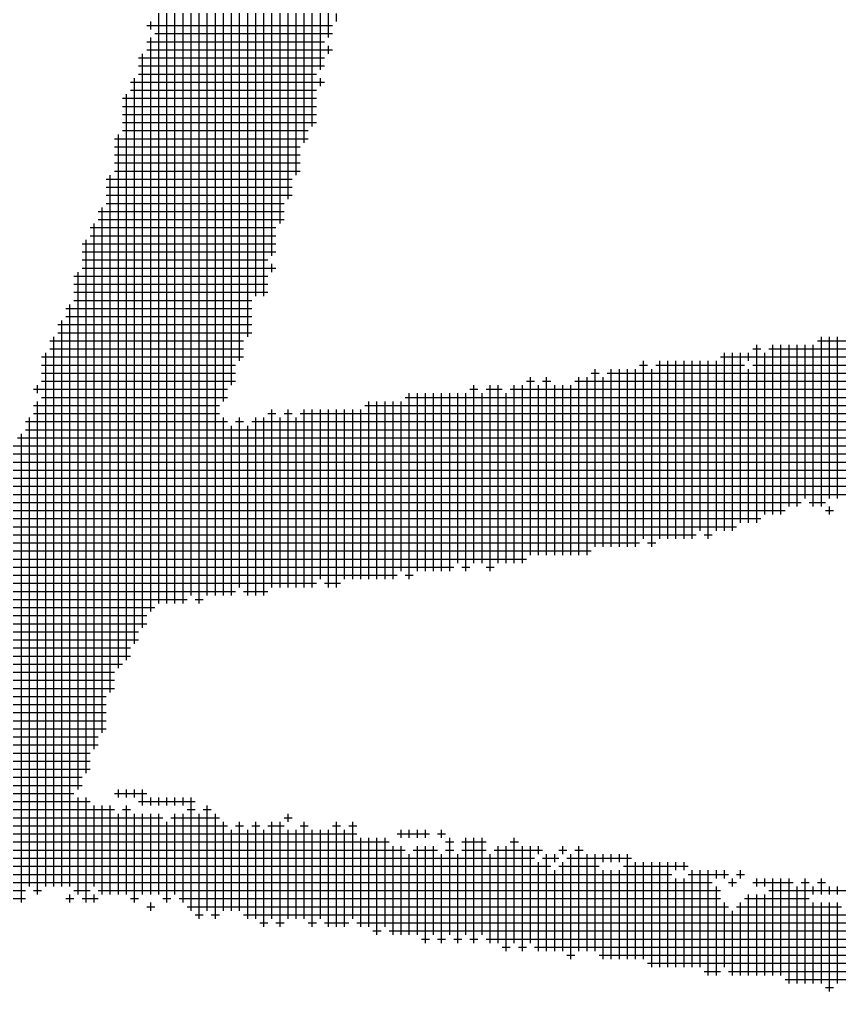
# Model space of a CAD drawing. Header units: feet. Extents: x 0 to 1079770, y 0 to 240000.
# Drawn here: x 955092.3 to 955476, y 13263.9 to 13718.5 of the extents above; entities that cross this region are included whole.
import ezdxf

# ---------------------------------------------------------------- set-up
doc = ezdxf.new("R2010")
doc.units = ezdxf.units.FT
doc.header["$LTSCALE"] = 2200
doc.header["$MEASUREMENT"] = 0
doc.layers.add('CX-MISC', color=2, linetype='CONTINUOUS')

msp = doc.modelspace()

# ---------------------------------------------------------------- linework, layer by layer
at = {"layer": 'CX-MISC'}
for p, q in [((955236.87, 13709.98, 9817.04), (955236.87, 14137.12, 9817.04)), ((955233.09, 13694.86, 9817.04), (955233.09, 14118.22, 9817.04)), ((955229.31, 13668.4, 9817.04), (955229.31, 14084.2, 9817.04)), ((955225.53, 13660.84, 9817.04), (955225.53, 14046.4, 9817.04)), ((955217.97, 13634.38, 9817.04), (955217.97, 14042.62, 9817.04)), ((955221.75, 13645.72, 9817.04), (955221.75, 14042.62, 9817.04)), ((955210.41, 13607.92, 9817.04), (955210.41, 14038.84, 9817.04)), ((955214.19, 13623.04, 9817.04), (955214.19, 14038.84, 9817.04)), ((955206.63, 13589.02, 9817.04), (955206.63, 14035.06, 9817.04)), ((955202.85, 13589.02, 9817.04), (955202.85, 13917.88, 9817.04)), ((955199.07, 13570.12, 9817.04), (955199.07, 13887.64, 9817.04)), ((955195.29, 13558.78, 9817.04), (955195.29, 13868.74, 9817.04)), ((955191.51, 13547.44, 9817.04), (955191.51, 13853.62, 9817.04)), ((955187.73, 13539.88, 9817.04), (955187.73, 13842.28, 9817.04)), ((955183.95, 13449.16, 9817.04), (955183.95, 13823.38, 9817.04)), ((955180.17, 13449.16, 9817.04), (955180.17, 13812.04, 9817.04)), ((955176.39, 13445.38, 9817.04), (955176.39, 13789.36, 9817.04)), ((955172.61, 13449.16, 9817.04), (955172.61, 13778.02, 9817.04)), ((955168.83, 13445.38, 9817.04), (955168.83, 13759.12, 9817.04)), ((955165.05, 13445.38, 9817.04), (955165.05, 13755.34, 9817.04)), ((955161.27, 13445.38, 9817.04), (955161.27, 13744, 9817.04)), ((955157.49, 13445.38, 9817.04), (955157.49, 13732.66, 9817.04)), ((955240.65, 13717.54, 9817.04), (955240.65, 13721.32, 9817.04)), ((955151.82, 13715.65, 9817.04), (955238.76, 13715.65, 9817.04)), ((955153.71, 13713.76, 9817.04), (955153.71, 13717.54, 9817.04)), ((955153.71, 13441.6, 9817.04), (955153.71, 13709.98, 9817.04)), ((955155.6, 13711.87, 9817.04), (955238.76, 13711.87, 9817.04)), ((955151.82, 13708.09, 9817.04), (955234.98, 13708.09, 9817.04)), ((955236.87, 13702.42, 9817.04), (955236.87, 13706.2, 9817.04)), ((955148.04, 13700.53, 9817.04), (955234.98, 13700.53, 9817.04)), ((955149.93, 13434.04, 9817.04), (955149.93, 13702.42, 9817.04)), ((955151.82, 13704.31, 9817.04), (955238.76, 13704.31, 9817.04)), ((955148.04, 13696.75, 9817.04), (955234.98, 13696.75, 9817.04)), ((955146.15, 13426.48, 9817.04), (955146.15, 13691.08, 9817.04)), ((955148.04, 13692.97, 9817.04), (955231.2, 13692.97, 9817.04)), ((955233.09, 13687.3, 9817.04), (955233.09, 13691.08, 9817.04)), ((955144.26, 13689.19, 9817.04), (955234.98, 13689.19, 9817.04)), ((955142.37, 13418.92, 9817.04), (955142.37, 13683.52, 9817.04)), ((955144.26, 13685.41, 9817.04), (955231.2, 13685.41, 9817.04)), ((955140.48, 13681.63, 9817.04), (955231.2, 13681.63, 9817.04)), ((955140.48, 13677.85, 9817.04), (955231.2, 13677.85, 9817.04)), ((955140.48, 13674.07, 9817.04), (955231.2, 13674.07, 9817.04)), ((955140.48, 13670.29, 9817.04), (955231.2, 13670.29, 9817.04)), ((955138.59, 13415.14, 9817.04), (955138.59, 13664.62, 9817.04)), ((955140.48, 13666.51, 9817.04), (955227.42, 13666.51, 9817.04)), ((955136.7, 13662.73, 9817.04), (955227.42, 13662.73, 9817.04)), ((955136.7, 13658.95, 9817.04), (955223.64, 13658.95, 9817.04)), ((955136.7, 13655.17, 9817.04), (955223.64, 13655.17, 9817.04)), ((955136.7, 13651.39, 9817.04), (955223.64, 13651.39, 9817.04)), ((955134.81, 13403.8, 9817.04), (955134.81, 13645.72, 9817.04)), ((955136.7, 13647.61, 9817.04), (955223.64, 13647.61, 9817.04)), ((955132.92, 13643.83, 9817.04), (955219.86, 13643.83, 9817.04)), ((955132.92, 13640.05, 9817.04), (955219.86, 13640.05, 9817.04)), ((955132.92, 13636.27, 9817.04), (955219.86, 13636.27, 9817.04)), ((955132.92, 13632.49, 9817.04), (955216.08, 13632.49, 9817.04)), ((955129.14, 13628.71, 9817.04), (955216.08, 13628.71, 9817.04)), ((955131.03, 13384.9, 9817.04), (955131.03, 13630.6, 9817.04)), ((955127.25, 13377.34, 9817.04), (955127.25, 13623.04, 9817.04)), ((955129.14, 13624.93, 9817.04), (955216.08, 13624.93, 9817.04)), ((955125.36, 13621.15, 9817.04), (955212.3, 13621.15, 9817.04)), ((955123.47, 13366, 9817.04), (955123.47, 13615.48, 9817.04)), ((955125.36, 13617.37, 9817.04), (955212.3, 13617.37, 9817.04)), ((955121.58, 13613.59, 9817.04), (955212.3, 13613.59, 9817.04)), ((955121.58, 13609.81, 9817.04), (955212.3, 13609.81, 9817.04)), ((955121.58, 13606.03, 9817.04), (955208.52, 13606.03, 9817.04)), ((955119.69, 13358.44, 9817.04), (955119.69, 13600.36, 9817.04)), ((955121.58, 13602.25, 9817.04), (955212.3, 13602.25, 9817.04)), ((955210.41, 13600.36, 9817.04), (955210.41, 13604.14, 9817.04)), ((955117.8, 13598.47, 9817.04), (955208.52, 13598.47, 9817.04)), ((955117.8, 13594.69, 9817.04), (955208.52, 13594.69, 9817.04)), ((955117.8, 13590.91, 9817.04), (955208.52, 13590.91, 9817.04)), ((955117.8, 13587.13, 9817.04), (955200.96, 13587.13, 9817.04)), ((955114.02, 13583.35, 9817.04), (955200.96, 13583.35, 9817.04)), ((955115.91, 13313.08, 9817.04), (955115.91, 13585.24, 9817.04)), ((955112.13, 13313.08, 9817.04), (955112.13, 13577.68, 9817.04)), ((955114.02, 13579.57, 9817.04), (955200.96, 13579.57, 9817.04)), ((955110.24, 13575.79, 9817.04), (955200.96, 13575.79, 9817.04)), ((955106.46, 13568.23, 9817.04), (955197.18, 13568.23, 9817.04)), ((955108.35, 13313.08, 9817.04), (955108.35, 13570.12, 9817.04)), ((955110.24, 13572.01, 9817.04), (955200.96, 13572.01, 9817.04)), ((955465.56, 13568.23, 9817.04), (956100.6, 13568.23, 9817.04)), ((955467.45, 13490.74, 9817.04), (955467.45, 13570.12, 9817.04)), ((955471.23, 13494.52, 9817.04), (955471.23, 13570.12, 9817.04)), ((955475.01, 13494.52, 9817.04), (955475.01, 13570.12, 9817.04)), ((955106.46, 13564.45, 9817.04), (955197.18, 13564.45, 9817.04)), ((955435.32, 13564.45, 9817.04), (955439.1, 13564.45, 9817.04)), ((955437.21, 13483.18, 9817.04), (955437.21, 13566.34, 9817.04)), ((955442.88, 13564.45, 9817.04), (956047.68, 13564.45, 9817.04)), ((955444.77, 13486.96, 9817.04), (955444.77, 13566.34, 9817.04)), ((955448.55, 13486.96, 9817.04), (955448.55, 13566.34, 9817.04)), ((955452.33, 13490.74, 9817.04), (955452.33, 13566.34, 9817.04)), ((955456.11, 13490.74, 9817.04), (955456.11, 13566.34, 9817.04)), ((955459.89, 13494.52, 9817.04), (955459.89, 13566.34, 9817.04)), ((955463.67, 13490.74, 9817.04), (955463.67, 13566.34, 9817.04)), ((955102.68, 13560.67, 9817.04), (955197.18, 13560.67, 9817.04)), ((955104.57, 13313.08, 9817.04), (955104.57, 13562.56, 9817.04)), ((955420.2, 13560.67, 9817.04), (956047.68, 13560.67, 9817.04)), ((955422.09, 13479.4, 9817.04), (955422.09, 13562.56, 9817.04)), ((955425.87, 13479.4, 9817.04), (955425.87, 13562.56, 9817.04)), ((955429.65, 13483.18, 9817.04), (955429.65, 13562.56, 9817.04)), ((955433.43, 13558.78, 9817.04), (955433.43, 13562.56, 9817.04)), ((955440.99, 13486.96, 9817.04), (955440.99, 13562.56, 9817.04)), ((955102.68, 13556.89, 9817.04), (955193.4, 13556.89, 9817.04)), ((955361.61, 13471.84, 9817.04), (955361.61, 13555, 9817.04)), ((955369.17, 13471.84, 9817.04), (955369.17, 13555, 9817.04)), ((955372.95, 13471.84, 9817.04), (955372.95, 13555, 9817.04)), ((955376.73, 13471.84, 9817.04), (955376.73, 13555, 9817.04)), ((955380.51, 13471.84, 9817.04), (955380.51, 13555, 9817.04)), ((955382.4, 13556.89, 9817.04), (955386.18, 13556.89, 9817.04)), ((955384.29, 13475.62, 9817.04), (955384.29, 13558.78, 9817.04)), ((955388.07, 13471.84, 9817.04), (955388.07, 13555, 9817.04)), ((955389.96, 13556.89, 9817.04), (955431.54, 13556.89, 9817.04)), ((955391.85, 13475.62, 9817.04), (955391.85, 13558.78, 9817.04)), ((955395.63, 13475.62, 9817.04), (955395.63, 13558.78, 9817.04)), ((955399.41, 13475.62, 9817.04), (955399.41, 13558.78, 9817.04)), ((955403.19, 13475.62, 9817.04), (955403.19, 13558.78, 9817.04)), ((955406.97, 13475.62, 9817.04), (955406.97, 13558.78, 9817.04)), ((955410.75, 13479.4, 9817.04), (955410.75, 13558.78, 9817.04)), ((955414.53, 13475.62, 9817.04), (955414.53, 13558.78, 9817.04)), ((955418.31, 13479.4, 9817.04), (955418.31, 13558.78, 9817.04)), ((955433.43, 13483.18, 9817.04), (955433.43, 13555, 9817.04)), ((955435.32, 13556.89, 9817.04), (956017.44, 13556.89, 9817.04)), ((955102.68, 13553.11, 9817.04), (955193.4, 13553.11, 9817.04)), ((955331.37, 13468.06, 9817.04), (955331.37, 13551.22, 9817.04)), ((955338.93, 13468.06, 9817.04), (955338.93, 13551.22, 9817.04)), ((955354.05, 13468.06, 9817.04), (955354.05, 13551.22, 9817.04)), ((955357.83, 13468.06, 9817.04), (955357.83, 13551.22, 9817.04)), ((955359.72, 13553.11, 9817.04), (955363.5, 13553.11, 9817.04)), ((955365.39, 13471.84, 9817.04), (955365.39, 13551.22, 9817.04)), ((955367.28, 13553.11, 9817.04), (955987.2, 13553.11, 9817.04)), ((955098.9, 13545.55, 9817.04), (955189.62, 13545.55, 9817.04)), ((955100.79, 13543.66, 9817.04), (955100.79, 13547.44, 9817.04)), ((955102.68, 13549.33, 9817.04), (955193.4, 13549.33, 9817.04)), ((955303.02, 13545.55, 9817.04), (955306.8, 13545.55, 9817.04)), ((955304.91, 13464.28, 9817.04), (955304.91, 13547.44, 9817.04)), ((955310.58, 13545.55, 9817.04), (955318.14, 13545.55, 9817.04)), ((955312.47, 13460.5, 9817.04), (955312.47, 13547.44, 9817.04)), ((955316.25, 13464.28, 9817.04), (955316.25, 13547.44, 9817.04)), ((955321.92, 13545.55, 9817.04), (955934.28, 13545.55, 9817.04)), ((955323.81, 13464.28, 9817.04), (955323.81, 13547.44, 9817.04)), ((955327.59, 13464.28, 9817.04), (955327.59, 13547.44, 9817.04)), ((955329.48, 13549.33, 9817.04), (955333.26, 13549.33, 9817.04)), ((955335.15, 13468.06, 9817.04), (955335.15, 13547.44, 9817.04)), ((955337.04, 13549.33, 9817.04), (955340.82, 13549.33, 9817.04)), ((955342.71, 13468.06, 9817.04), (955342.71, 13547.44, 9817.04)), ((955346.49, 13468.06, 9817.04), (955346.49, 13547.44, 9817.04)), ((955350.27, 13468.06, 9817.04), (955350.27, 13547.44, 9817.04)), ((955352.16, 13549.33, 9817.04), (955949.4, 13549.33, 9817.04)), ((955102.68, 13541.77, 9817.04), (955189.62, 13541.77, 9817.04)), ((955272.78, 13541.77, 9817.04), (955911.6, 13541.77, 9817.04)), ((955274.67, 13456.72, 9817.04), (955274.67, 13543.66, 9817.04)), ((955278.45, 13460.5, 9817.04), (955278.45, 13543.66, 9817.04)), ((955282.23, 13460.5, 9817.04), (955282.23, 13543.66, 9817.04)), ((955286.01, 13460.5, 9817.04), (955286.01, 13543.66, 9817.04)), ((955289.79, 13460.5, 9817.04), (955289.79, 13543.66, 9817.04)), ((955293.57, 13460.5, 9817.04), (955293.57, 13543.66, 9817.04)), ((955297.35, 13464.28, 9817.04), (955297.35, 13543.66, 9817.04)), ((955301.13, 13460.5, 9817.04), (955301.13, 13543.66, 9817.04)), ((955308.69, 13464.28, 9817.04), (955308.69, 13543.66, 9817.04)), ((955320.03, 13464.28, 9817.04), (955320.03, 13543.66, 9817.04)), ((955098.9, 13537.99, 9817.04), (955185.84, 13537.99, 9817.04)), ((955100.79, 13309.3, 9817.04), (955100.79, 13539.88, 9817.04)), ((955253.88, 13537.99, 9817.04), (955896.48, 13537.99, 9817.04)), ((955255.77, 13456.72, 9817.04), (955255.77, 13539.88, 9817.04)), ((955259.55, 13456.72, 9817.04), (955259.55, 13539.88, 9817.04)), ((955263.33, 13456.72, 9817.04), (955263.33, 13539.88, 9817.04)), ((955267.11, 13456.72, 9817.04), (955267.11, 13539.88, 9817.04)), ((955270.89, 13460.5, 9817.04), (955270.89, 13539.88, 9817.04)), ((955097.01, 13313.08, 9817.04), (955097.01, 13532.32, 9817.04)), ((955098.9, 13534.21, 9817.04), (955185.84, 13534.21, 9817.04)), ((955187.73, 13449.16, 9817.04), (955187.73, 13532.32, 9817.04)), ((955195.29, 13452.94, 9817.04), (955195.29, 13532.32, 9817.04)), ((955202.85, 13449.16, 9817.04), (955202.85, 13532.32, 9817.04)), ((955206.63, 13449.16, 9817.04), (955206.63, 13532.32, 9817.04)), ((955208.52, 13534.21, 9817.04), (955212.3, 13534.21, 9817.04)), ((955210.41, 13452.94, 9817.04), (955210.41, 13536.1, 9817.04)), ((955214.19, 13452.94, 9817.04), (955214.19, 13532.32, 9817.04)), ((955216.08, 13534.21, 9817.04), (955219.86, 13534.21, 9817.04)), ((955217.97, 13452.94, 9817.04), (955217.97, 13536.1, 9817.04)), ((955221.75, 13452.94, 9817.04), (955221.75, 13532.32, 9817.04)), ((955223.64, 13534.21, 9817.04), (955851.12, 13534.21, 9817.04)), ((955225.53, 13452.94, 9817.04), (955225.53, 13536.1, 9817.04)), ((955229.31, 13452.94, 9817.04), (955229.31, 13536.1, 9817.04)), ((955233.09, 13456.72, 9817.04), (955233.09, 13536.1, 9817.04)), ((955236.87, 13452.94, 9817.04), (955236.87, 13536.1, 9817.04)), ((955240.65, 13452.94, 9817.04), (955240.65, 13536.1, 9817.04)), ((955244.43, 13456.72, 9817.04), (955244.43, 13536.1, 9817.04)), ((955248.21, 13456.72, 9817.04), (955248.21, 13536.1, 9817.04)), ((955251.99, 13456.72, 9817.04), (955251.99, 13536.1, 9817.04)), ((955095.12, 13530.43, 9817.04), (955189.62, 13530.43, 9817.04)), ((955191.51, 13449.16, 9817.04), (955191.51, 13528.54, 9817.04)), ((955193.4, 13530.43, 9817.04), (955197.18, 13530.43, 9817.04)), ((955199.07, 13449.16, 9817.04), (955199.07, 13528.54, 9817.04)), ((955200.96, 13530.43, 9817.04), (955798.2, 13530.43, 9817.04)), ((955091.34, 13522.87, 9817.04), (955752.84, 13522.87, 9817.04)), ((955093.23, 13305.52, 9817.04), (955093.23, 13524.76, 9817.04)), ((955095.12, 13526.65, 9817.04), (955783.08, 13526.65, 9817.04)), ((955087.56, 13519.09, 9817.04), (955703.7, 13519.09, 9817.04)), ((955083.78, 13515.31, 9817.04), (955662.12, 13515.31, 9817.04)), ((955049.76, 13511.53, 9817.04), (955616.76, 13511.53, 9817.04)), ((955030.86, 13507.75, 9817.04), (955594.08, 13507.75, 9817.04)), ((954970.38, 13500.19, 9817.04), (955526.04, 13500.19, 9817.04)), ((955011.96, 13503.97, 9817.04), (955548.72, 13503.97, 9817.04)), ((954955.26, 13496.41, 9817.04), (955499.58, 13496.41, 9817.04)), ((954925.02, 13492.63, 9817.04), (955458, 13492.63, 9817.04)), ((955461.78, 13492.63, 9817.04), (955469.34, 13492.63, 9817.04)), ((954906.12, 13488.85, 9817.04), (955450.44, 13488.85, 9817.04)), ((955469.34, 13488.85, 9817.04), (955473.12, 13488.85, 9817.04)), ((955471.23, 13486.96, 9817.04), (955471.23, 13490.74, 9817.04)), ((954879.66, 13485.07, 9817.04), (955439.1, 13485.07, 9817.04)), ((954838.08, 13477.51, 9817.04), (955408.86, 13477.51, 9817.04)), ((954860.76, 13481.29, 9817.04), (955427.76, 13481.29, 9817.04)), ((955412.64, 13477.51, 9817.04), (955416.42, 13477.51, 9817.04)), ((954807.84, 13473.73, 9817.04), (955382.4, 13473.73, 9817.04)), ((955386.18, 13473.73, 9817.04), (955389.96, 13473.73, 9817.04)), ((954777.6, 13469.95, 9817.04), (955359.72, 13469.95, 9817.04)), ((954754.92, 13466.17, 9817.04), (955329.48, 13466.17, 9817.04)), ((954743.58, 13462.39, 9817.04), (955295.46, 13462.39, 9817.04)), ((955299.24, 13462.39, 9817.04), (955303.02, 13462.39, 9817.04)), ((955310.58, 13462.39, 9817.04), (955314.36, 13462.39, 9817.04)), ((954702, 13454.83, 9817.04), (955231.2, 13454.83, 9817.04)), ((954724.68, 13458.61, 9817.04), (955269, 13458.61, 9817.04)), ((955234.98, 13454.83, 9817.04), (955242.54, 13454.83, 9817.04)), ((955272.78, 13458.61, 9817.04), (955276.56, 13458.61, 9817.04)), ((954694.44, 13451.05, 9817.04), (955193.4, 13451.05, 9817.04)), ((955197.18, 13451.05, 9817.04), (955208.52, 13451.05, 9817.04)), ((954671.76, 13447.27, 9817.04), (955170.72, 13447.27, 9817.04)), ((955174.5, 13447.27, 9817.04), (955178.28, 13447.27, 9817.04)), ((954652.86, 13443.49, 9817.04), (955155.6, 13443.49, 9817.04)), ((954652.86, 13439.71, 9817.04), (955151.82, 13439.71, 9817.04)), ((954649.08, 13435.93, 9817.04), (955151.82, 13435.93, 9817.04)), ((954649.08, 13432.15, 9817.04), (955148.04, 13432.15, 9817.04)), ((955049.76, 13428.37, 9817.04), (955148.04, 13428.37, 9817.04)), ((955049.76, 13424.59, 9817.04), (955144.26, 13424.59, 9817.04)), ((955045.98, 13420.81, 9817.04), (955144.26, 13420.81, 9817.04)), ((955049.76, 13417.03, 9817.04), (955140.48, 13417.03, 9817.04)), ((955042.2, 13409.47, 9817.04), (955136.7, 13409.47, 9817.04)), ((955045.98, 13413.25, 9817.04), (955136.7, 13413.25, 9817.04)), ((955045.98, 13405.69, 9817.04), (955136.7, 13405.69, 9817.04)), ((955042.2, 13401.91, 9817.04), (955132.92, 13401.91, 9817.04)), ((955038.42, 13398.13, 9817.04), (955132.92, 13398.13, 9817.04)), ((955034.64, 13394.35, 9817.04), (955132.92, 13394.35, 9817.04)), ((955034.64, 13386.79, 9817.04), (955132.92, 13386.79, 9817.04)), ((955038.42, 13390.57, 9817.04), (955132.92, 13390.57, 9817.04)), ((955034.64, 13383.01, 9817.04), (955129.14, 13383.01, 9817.04)), ((955030.86, 13379.23, 9817.04), (955129.14, 13379.23, 9817.04)), ((954679.32, 13375.45, 9817.04), (955125.36, 13375.45, 9817.04)), ((954686.88, 13371.67, 9817.04), (955125.36, 13371.67, 9817.04)), ((954690.66, 13367.89, 9817.04), (955125.36, 13367.89, 9817.04)), ((954705.78, 13364.11, 9817.04), (955121.58, 13364.11, 9817.04)), ((954724.68, 13360.33, 9817.04), (955121.58, 13360.33, 9817.04)), ((954739.8, 13356.55, 9817.04), (955117.8, 13356.55, 9817.04)), ((955119.69, 13309.3, 9817.04), (955119.69, 13354.66, 9817.04)), ((955123.47, 13305.52, 9817.04), (955123.47, 13354.66, 9817.04)), ((955136.7, 13356.55, 9817.04), (955151.82, 13356.55, 9817.04)), ((955138.59, 13354.66, 9817.04), (955138.59, 13358.44, 9817.04)), ((955142.37, 13354.66, 9817.04), (955142.37, 13358.44, 9817.04)), ((955146.15, 13354.66, 9817.04), (955146.15, 13358.44, 9817.04)), ((955149.93, 13350.88, 9817.04), (955149.93, 13358.44, 9817.04)), ((955153.71, 13350.88, 9817.04), (955153.71, 13354.66, 9817.04)), ((955157.49, 13350.88, 9817.04), (955157.49, 13354.66, 9817.04)), ((955161.27, 13350.88, 9817.04), (955161.27, 13354.66, 9817.04)), ((955165.05, 13350.88, 9817.04), (955165.05, 13354.66, 9817.04)), ((955168.83, 13350.88, 9817.04), (955168.83, 13354.66, 9817.04)), ((955172.61, 13301.74, 9817.04), (955172.61, 13354.66, 9817.04)), ((954766.26, 13352.77, 9817.04), (955125.36, 13352.77, 9817.04)), ((955127.25, 13313.08, 9817.04), (955127.25, 13350.88, 9817.04)), ((955131.03, 13309.3, 9817.04), (955131.03, 13350.88, 9817.04)), ((955134.81, 13309.3, 9817.04), (955134.81, 13350.88, 9817.04)), ((955142.37, 13309.3, 9817.04), (955142.37, 13350.88, 9817.04)), ((955148.04, 13352.77, 9817.04), (955174.5, 13352.77, 9817.04)), ((955180.17, 13301.74, 9817.04), (955180.17, 13350.88, 9817.04)), ((954785.16, 13348.99, 9817.04), (955136.7, 13348.99, 9817.04)), ((955138.59, 13309.3, 9817.04), (955138.59, 13347.1, 9817.04)), ((955140.48, 13348.99, 9817.04), (955144.26, 13348.99, 9817.04)), ((955146.15, 13305.52, 9817.04), (955146.15, 13347.1, 9817.04)), ((955149.93, 13309.3, 9817.04), (955149.93, 13347.1, 9817.04)), ((955153.71, 13309.3, 9817.04), (955153.71, 13347.1, 9817.04)), ((955157.49, 13309.3, 9817.04), (955157.49, 13347.1, 9817.04)), ((955165.05, 13309.3, 9817.04), (955165.05, 13347.1, 9817.04)), ((955168.83, 13305.52, 9817.04), (955168.83, 13347.1, 9817.04)), ((955170.72, 13348.99, 9817.04), (955174.5, 13348.99, 9817.04)), ((955176.39, 13297.96, 9817.04), (955176.39, 13347.1, 9817.04)), ((955178.28, 13348.99, 9817.04), (955182.06, 13348.99, 9817.04)), ((955183.95, 13297.96, 9817.04), (955183.95, 13347.1, 9817.04)), ((955217.97, 13343.32, 9817.04), (955217.97, 13347.1, 9817.04)), ((954841.86, 13345.21, 9817.04), (955159.38, 13345.21, 9817.04)), ((954860.76, 13341.43, 9817.04), (955189.62, 13341.43, 9817.04)), ((955161.27, 13305.52, 9817.04), (955161.27, 13343.32, 9817.04)), ((955163.16, 13345.21, 9817.04), (955185.84, 13345.21, 9817.04)), ((955187.73, 13301.74, 9817.04), (955187.73, 13343.32, 9817.04)), ((955193.4, 13341.43, 9817.04), (955197.18, 13341.43, 9817.04)), ((955195.29, 13301.74, 9817.04), (955195.29, 13343.32, 9817.04)), ((955200.96, 13341.43, 9817.04), (955204.74, 13341.43, 9817.04)), ((955202.85, 13297.96, 9817.04), (955202.85, 13343.32, 9817.04)), ((955208.52, 13341.43, 9817.04), (955216.08, 13341.43, 9817.04)), ((955210.41, 13297.96, 9817.04), (955210.41, 13343.32, 9817.04)), ((955214.19, 13294.18, 9817.04), (955214.19, 13343.32, 9817.04)), ((955216.08, 13345.21, 9817.04), (955219.86, 13345.21, 9817.04)), ((955223.64, 13341.43, 9817.04), (955227.42, 13341.43, 9817.04)), ((955225.53, 13297.96, 9817.04), (955225.53, 13343.32, 9817.04)), ((955238.76, 13341.43, 9817.04), (955242.54, 13341.43, 9817.04)), ((955240.65, 13294.18, 9817.04), (955240.65, 13343.32, 9817.04)), ((955246.32, 13341.43, 9817.04), (955250.1, 13341.43, 9817.04)), ((955248.21, 13297.96, 9817.04), (955248.21, 13343.32, 9817.04)), ((954898.56, 13337.65, 9817.04), (955250.1, 13337.65, 9817.04)), ((955191.51, 13301.74, 9817.04), (955191.51, 13339.54, 9817.04)), ((955199.07, 13297.96, 9817.04), (955199.07, 13339.54, 9817.04)), ((955206.63, 13294.18, 9817.04), (955206.63, 13339.54, 9817.04)), ((955217.97, 13297.96, 9817.04), (955217.97, 13339.54, 9817.04)), ((955221.75, 13297.96, 9817.04), (955221.75, 13339.54, 9817.04)), ((955229.31, 13294.18, 9817.04), (955229.31, 13339.54, 9817.04)), ((955233.09, 13297.96, 9817.04), (955233.09, 13339.54, 9817.04)), ((955236.87, 13294.18, 9817.04), (955236.87, 13339.54, 9817.04)), ((955244.43, 13294.18, 9817.04), (955244.43, 13339.54, 9817.04)), ((955269, 13337.65, 9817.04), (955284.12, 13337.65, 9817.04)), ((955270.89, 13335.76, 9817.04), (955270.89, 13339.54, 9817.04)), ((955274.67, 13335.76, 9817.04), (955274.67, 13339.54, 9817.04)), ((955278.45, 13335.76, 9817.04), (955278.45, 13339.54, 9817.04)), ((955282.23, 13335.76, 9817.04), (955282.23, 13339.54, 9817.04)), ((955287.9, 13337.65, 9817.04), (955291.68, 13337.65, 9817.04)), ((955289.79, 13335.76, 9817.04), (955289.79, 13339.54, 9817.04)), ((954940.14, 13333.87, 9817.04), (955265.22, 13333.87, 9817.04)), ((955251.99, 13294.18, 9817.04), (955251.99, 13335.76, 9817.04)), ((955255.77, 13294.18, 9817.04), (955255.77, 13335.76, 9817.04)), ((955259.55, 13290.4, 9817.04), (955259.55, 13335.76, 9817.04)), ((955263.33, 13294.18, 9817.04), (955263.33, 13335.76, 9817.04)), ((955267.11, 13290.4, 9817.04), (955267.11, 13331.98, 9817.04)), ((955270.89, 13290.4, 9817.04), (955270.89, 13331.98, 9817.04)), ((955278.45, 13290.4, 9817.04), (955278.45, 13331.98, 9817.04)), ((955282.23, 13286.62, 9817.04), (955282.23, 13331.98, 9817.04)), ((955286.01, 13290.4, 9817.04), (955286.01, 13331.98, 9817.04)), ((955291.68, 13333.87, 9817.04), (955295.46, 13333.87, 9817.04)), ((955293.57, 13290.4, 9817.04), (955293.57, 13335.76, 9817.04)), ((955299.24, 13333.87, 9817.04), (955310.58, 13333.87, 9817.04)), ((955301.13, 13290.4, 9817.04), (955301.13, 13335.76, 9817.04)), ((955304.91, 13286.62, 9817.04), (955304.91, 13335.76, 9817.04)), ((955308.69, 13290.4, 9817.04), (955308.69, 13335.76, 9817.04)), ((955316.25, 13286.62, 9817.04), (955316.25, 13331.98, 9817.04)), ((955320.03, 13282.84, 9817.04), (955320.03, 13331.98, 9817.04)), ((955321.92, 13333.87, 9817.04), (955325.7, 13333.87, 9817.04)), ((955323.81, 13286.62, 9817.04), (955323.81, 13335.76, 9817.04)), ((955327.59, 13282.84, 9817.04), (955327.59, 13331.98, 9817.04)), ((955331.37, 13286.62, 9817.04), (955331.37, 13331.98, 9817.04)), ((955335.15, 13328.2, 9817.04), (955335.15, 13331.98, 9817.04)), ((955346.49, 13328.2, 9817.04), (955346.49, 13331.98, 9817.04)), ((955354.05, 13282.84, 9817.04), (955354.05, 13331.98, 9817.04)), ((954966.6, 13330.09, 9817.04), (955272.78, 13330.09, 9817.04)), ((955274.67, 13290.4, 9817.04), (955274.67, 13328.2, 9817.04)), ((955276.56, 13330.09, 9817.04), (955287.9, 13330.09, 9817.04)), ((955289.79, 13286.62, 9817.04), (955289.79, 13328.2, 9817.04)), ((955291.68, 13330.09, 9817.04), (955295.46, 13330.09, 9817.04)), ((955297.35, 13286.62, 9817.04), (955297.35, 13328.2, 9817.04)), ((955299.24, 13330.09, 9817.04), (955310.58, 13330.09, 9817.04)), ((955312.47, 13286.62, 9817.04), (955312.47, 13328.2, 9817.04)), ((955314.36, 13330.09, 9817.04), (955337.04, 13330.09, 9817.04)), ((955338.93, 13282.84, 9817.04), (955338.93, 13328.2, 9817.04)), ((955342.71, 13324.42, 9817.04), (955342.71, 13328.2, 9817.04)), ((955344.6, 13330.09, 9817.04), (955348.38, 13330.09, 9817.04)), ((955350.27, 13279.06, 9817.04), (955350.27, 13328.2, 9817.04)), ((955352.16, 13330.09, 9817.04), (955355.94, 13330.09, 9817.04)), ((955357.83, 13282.84, 9817.04), (955357.83, 13328.2, 9817.04)), ((955361.61, 13282.84, 9817.04), (955361.61, 13328.2, 9817.04)), ((955365.39, 13324.42, 9817.04), (955365.39, 13328.2, 9817.04)), ((955369.17, 13324.42, 9817.04), (955369.17, 13328.2, 9817.04)), ((955372.95, 13324.42, 9817.04), (955372.95, 13328.2, 9817.04)), ((955376.73, 13279.06, 9817.04), (955376.73, 13328.2, 9817.04)), ((955000.62, 13326.31, 9817.04), (955333.26, 13326.31, 9817.04)), ((955335.15, 13282.84, 9817.04), (955335.15, 13324.42, 9817.04)), ((955337.04, 13326.31, 9817.04), (955344.6, 13326.31, 9817.04)), ((955346.49, 13282.84, 9817.04), (955346.49, 13324.42, 9817.04)), ((955348.38, 13326.31, 9817.04), (955378.62, 13326.31, 9817.04)), ((955380.51, 13279.06, 9817.04), (955380.51, 13324.42, 9817.04)), ((955384.29, 13279.06, 9817.04), (955384.29, 13324.42, 9817.04)), ((955388.07, 13275.28, 9817.04), (955388.07, 13324.42, 9817.04)), ((955391.85, 13275.28, 9817.04), (955391.85, 13324.42, 9817.04)), ((955395.63, 13275.28, 9817.04), (955395.63, 13324.42, 9817.04)), ((955399.41, 13320.64, 9817.04), (955399.41, 13324.42, 9817.04)), ((955403.19, 13320.64, 9817.04), (955403.19, 13324.42, 9817.04)), ((955004.4, 13322.53, 9817.04), (955340.82, 13322.53, 9817.04)), ((955004.4, 13318.75, 9817.04), (955397.52, 13318.75, 9817.04)), ((955342.71, 13282.84, 9817.04), (955342.71, 13320.64, 9817.04)), ((955344.6, 13322.53, 9817.04), (955363.5, 13322.53, 9817.04)), ((955365.39, 13279.06, 9817.04), (955365.39, 13320.64, 9817.04)), ((955369.17, 13279.06, 9817.04), (955369.17, 13320.64, 9817.04)), ((955372.95, 13279.06, 9817.04), (955372.95, 13320.64, 9817.04)), ((955374.84, 13322.53, 9817.04), (955405.08, 13322.53, 9817.04)), ((955405.08, 13318.75, 9817.04), (955423.98, 13318.75, 9817.04)), ((955406.97, 13275.28, 9817.04), (955406.97, 13320.64, 9817.04)), ((955410.75, 13275.28, 9817.04), (955410.75, 13320.64, 9817.04)), ((955414.53, 13271.5, 9817.04), (955414.53, 13320.64, 9817.04)), ((955418.31, 13316.86, 9817.04), (955418.31, 13320.64, 9817.04)), ((955422.09, 13316.86, 9817.04), (955422.09, 13320.64, 9817.04)), ((955427.76, 13318.75, 9817.04), (955431.54, 13318.75, 9817.04)), ((955429.65, 13316.86, 9817.04), (955429.65, 13320.64, 9817.04)), ((955000.62, 13314.97, 9817.04), (955416.42, 13314.97, 9817.04)), ((955399.41, 13275.28, 9817.04), (955399.41, 13316.86, 9817.04)), ((955403.19, 13275.28, 9817.04), (955403.19, 13316.86, 9817.04)), ((955423.98, 13314.97, 9817.04), (955427.76, 13314.97, 9817.04)), ((955425.87, 13313.08, 9817.04), (955425.87, 13316.86, 9817.04)), ((955435.32, 13314.97, 9817.04), (955454.22, 13314.97, 9817.04)), ((955437.21, 13313.08, 9817.04), (955437.21, 13316.86, 9817.04)), ((955440.99, 13313.08, 9817.04), (955440.99, 13316.86, 9817.04)), ((955444.77, 13271.5, 9817.04), (955444.77, 13316.86, 9817.04)), ((955448.55, 13271.5, 9817.04), (955448.55, 13316.86, 9817.04)), ((955452.33, 13267.72, 9817.04), (955452.33, 13316.86, 9817.04)), ((955458, 13314.97, 9817.04), (955461.78, 13314.97, 9817.04)), ((955459.89, 13267.72, 9817.04), (955459.89, 13316.86, 9817.04)), ((955465.56, 13314.97, 9817.04), (955469.34, 13314.97, 9817.04)), ((955467.45, 13309.3, 9817.04), (955467.45, 13316.86, 9817.04)), ((955000.62, 13311.19, 9817.04), (955095.12, 13311.19, 9817.04)), ((955098.9, 13311.19, 9817.04), (955102.68, 13311.19, 9817.04)), ((955115.91, 13305.52, 9817.04), (955115.91, 13309.3, 9817.04)), ((955117.8, 13311.19, 9817.04), (955125.36, 13311.19, 9817.04)), ((955127.25, 13305.52, 9817.04), (955127.25, 13309.3, 9817.04)), ((955129.14, 13311.19, 9817.04), (955420.2, 13311.19, 9817.04)), ((955418.31, 13271.5, 9817.04), (955418.31, 13313.08, 9817.04)), ((955433.43, 13271.5, 9817.04), (955433.43, 13309.3, 9817.04)), ((955437.21, 13271.5, 9817.04), (955437.21, 13309.3, 9817.04)), ((955440.99, 13271.5, 9817.04), (955440.99, 13309.3, 9817.04)), ((955442.88, 13311.19, 9817.04), (955484.46, 13311.19, 9817.04)), ((955456.11, 13267.72, 9817.04), (955456.11, 13313.08, 9817.04)), ((955463.67, 13309.3, 9817.04), (955463.67, 13313.08, 9817.04)), ((955471.23, 13309.3, 9817.04), (955471.23, 13313.08, 9817.04)), ((955475.01, 13309.3, 9817.04), (955475.01, 13313.08, 9817.04)), ((954996.84, 13307.41, 9817.04), (955095.12, 13307.41, 9817.04)), ((955114.02, 13307.41, 9817.04), (955117.8, 13307.41, 9817.04)), ((955121.58, 13307.41, 9817.04), (955129.14, 13307.41, 9817.04)), ((955144.26, 13307.41, 9817.04), (955148.04, 13307.41, 9817.04)), ((955153.71, 13301.74, 9817.04), (955153.71, 13305.52, 9817.04)), ((955159.38, 13307.41, 9817.04), (955163.16, 13307.41, 9817.04)), ((955166.94, 13307.41, 9817.04), (955420.2, 13307.41, 9817.04)), ((955422.09, 13275.28, 9817.04), (955422.09, 13305.52, 9817.04)), ((955429.65, 13271.5, 9817.04), (955429.65, 13305.52, 9817.04)), ((955431.54, 13307.41, 9817.04), (955461.78, 13307.41, 9817.04)), ((955463.67, 13267.72, 9817.04), (955463.67, 13305.52, 9817.04)), ((955467.45, 13267.72, 9817.04), (955467.45, 13305.52, 9817.04)), ((955471.23, 13263.94, 9817.04), (955471.23, 13305.52, 9817.04)), ((955475.01, 13267.72, 9817.04), (955475.01, 13305.52, 9817.04)), ((955151.82, 13303.63, 9817.04), (955155.6, 13303.63, 9817.04)), ((955170.72, 13303.63, 9817.04), (955423.98, 13303.63, 9817.04)), ((955425.87, 13271.5, 9817.04), (955425.87, 13301.74, 9817.04)), ((955427.76, 13303.63, 9817.04), (955476.9, 13303.63, 9817.04)), ((955174.5, 13299.85, 9817.04), (955178.28, 13299.85, 9817.04)), ((955182.06, 13299.85, 9817.04), (955185.84, 13299.85, 9817.04)), ((955197.18, 13299.85, 9817.04), (955560.06, 13299.85, 9817.04)), ((955204.74, 13296.07, 9817.04), (955208.52, 13296.07, 9817.04)), ((955212.3, 13296.07, 9817.04), (955216.08, 13296.07, 9817.04)), ((955227.42, 13296.07, 9817.04), (955231.2, 13296.07, 9817.04)), ((955234.98, 13296.07, 9817.04), (955246.32, 13296.07, 9817.04)), ((955250.1, 13296.07, 9817.04), (955567.62, 13296.07, 9817.04)), ((955257.66, 13292.29, 9817.04), (955261.44, 13292.29, 9817.04)), ((955265.22, 13292.29, 9817.04), (955578.96, 13292.29, 9817.04)), ((955280.34, 13288.51, 9817.04), (955284.12, 13288.51, 9817.04)), ((955287.9, 13288.51, 9817.04), (955291.68, 13288.51, 9817.04)), ((955295.46, 13288.51, 9817.04), (955299.24, 13288.51, 9817.04)), ((955303.02, 13288.51, 9817.04), (955306.8, 13288.51, 9817.04)), ((955310.58, 13288.51, 9817.04), (955594.08, 13288.51, 9817.04)), ((955318.14, 13284.73, 9817.04), (955321.92, 13284.73, 9817.04)), ((955325.7, 13284.73, 9817.04), (955329.48, 13284.73, 9817.04)), ((955333.26, 13284.73, 9817.04), (955605.42, 13284.73, 9817.04)), ((955348.38, 13280.95, 9817.04), (955352.16, 13280.95, 9817.04)), ((955363.5, 13280.95, 9817.04), (955597.86, 13280.95, 9817.04)), ((955386.18, 13277.17, 9817.04), (955688.58, 13277.17, 9817.04)), ((955412.64, 13273.39, 9817.04), (955420.2, 13273.39, 9817.04)), ((955423.98, 13273.39, 9817.04), (955681.02, 13273.39, 9817.04)), ((955450.44, 13269.61, 9817.04), (955699.92, 13269.61, 9817.04)), ((955469.34, 13265.83, 9817.04), (955473.12, 13265.83, 9817.04))]:
    msp.add_line(p, q, dxfattribs=at)

doc.saveas('drawing.dxf')
